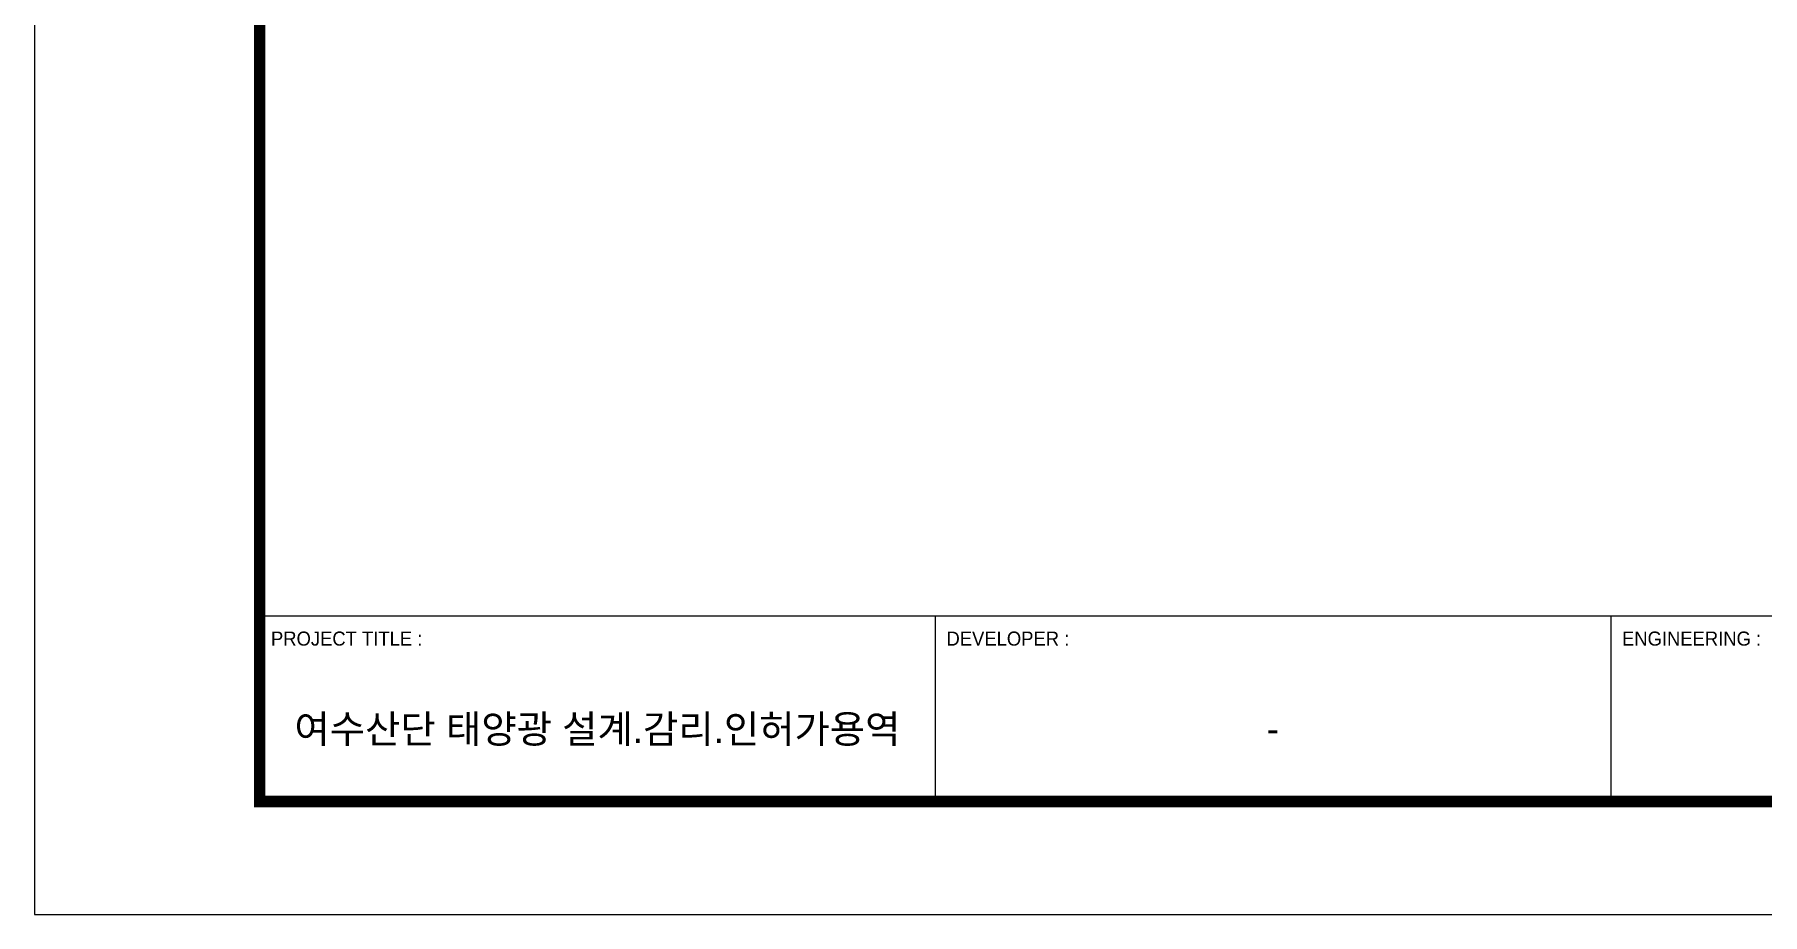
# Model space of a CAD drawing. Header units: millimetres. Extents: x 10297564 to 11610295, y -9287743 to -8409454.
# Drawn here: x 10381664 to 10412359, y -9123565 to -9107936 of the extents above; entities that cross this region are included whole.
import ezdxf
from ezdxf.enums import TextEntityAlignment as Align

# ---------------------------------------------------------------- set-up
doc = ezdxf.new("R2010")
doc.units = ezdxf.units.MM
doc.header["$LTSCALE"] = 100
for name, color, linetype in [('_도곽_마크', 7, 'Continuous'), ('BOX', 7, 'Continuous'), ('BOX_Def', 8, 'Continuous')]:
    doc.layers.add(name, color=color, linetype=linetype)
doc.layers.add('DIJ1-TEXT', color=7, linetype='Continuous', lineweight=5)
doc.layers.add('TITLE', color=7, linetype='Continuous', lineweight=0)
doc.styles.add('RomanS', font='Dotum.ttf')
doc.styles.add('TITLE', font='H2GTRE.TTF')

# ---------------------------------------------------------------- blocks, each defined once
blk = doc.blocks.new('A$C78AD5414')
at = {"layer": '_도곽_마크'}
for points in [[(40, 53), (40, 21)], [(160, 53), (40, 53)], [(160, 53), (160, 21)], [(280, 53), (160, 53)], [(280, 53), (280, 21)], [(400, 53), (280, 53)], [(40, 21), (811, 21)]]:
    blk.add_lwpolyline(points, dxfattribs=at)
at = {"layer": 'BOX', "const_width": 2}
blk.add_lwpolyline([(40, 20), (40, 574), (811, 574), (811, 20)], close=True, dxfattribs=at)
at = {"layer": 'BOX_Def'}
blk.add_lwpolyline([(0, 0), (841, 0), (841, 594), (0, 594)], close=True, dxfattribs=at)
at = {"style": 'TITLE'}
for s, p in [('여수산단 태양광 설계.감리.인허가용역', (100, 33)), ('-', (220, 33))]:
    blk.add_text(s, height=5, dxfattribs=at).set_placement(p, align=Align.MIDDLE)
at = {"layer": 'DIJ1-TEXT', "style": 'RomanS'}
for s, p in [('PROJECT TITLE :', (42, 49)), ('DEVELOPER :', (162, 49)), ('ENGINEERING :', (282, 49))]:
    blk.add_text(s, height=2.5, dxfattribs=at).set_placement(p, align=Align.MIDDLE_LEFT)

msp = doc.modelspace()

# ---------------------------------------------------------------- block references
at = {"layer": 'TITLE', "color": 4, "xscale": 99.9999999987065, "yscale": 99.9999999987065, "zscale": 99.9999999987065}
msp.add_blockref('A$C78AD5414', (10381664, -9123565.4), dxfattribs=at)

doc.saveas('drawing.dxf')
